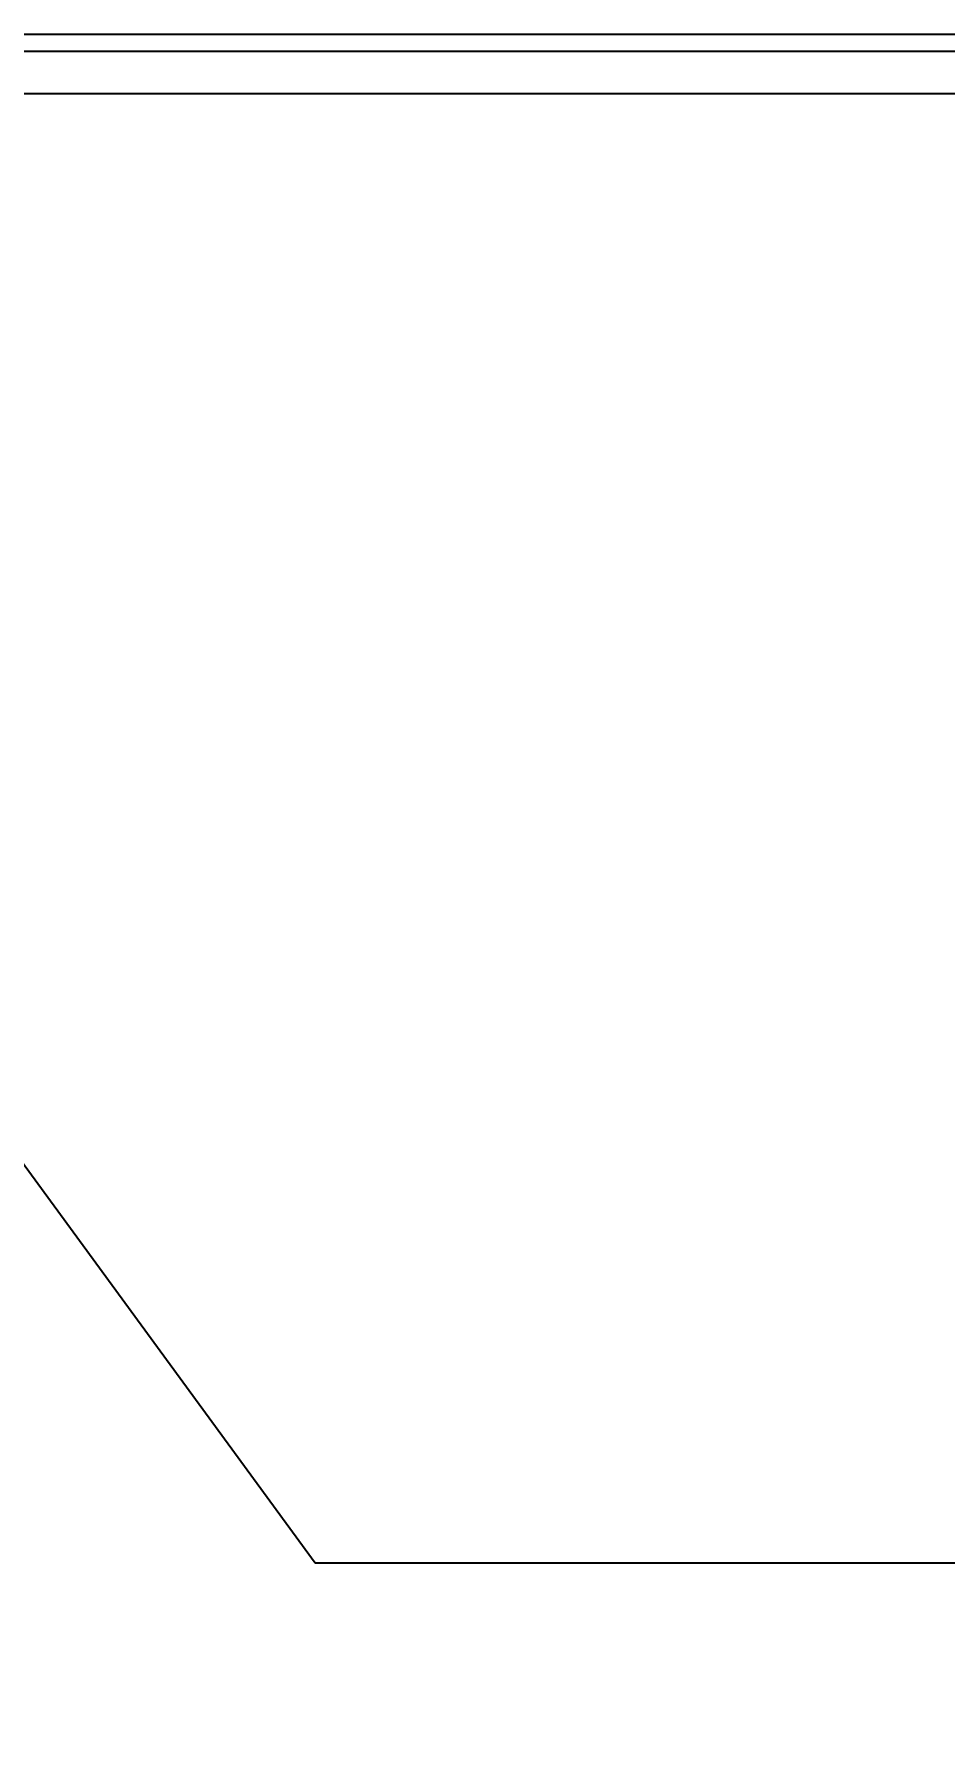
# Model space of a CAD drawing. Header units: inches. Extents: x -456 to 658, y -232 to 0.
# Drawn here: x -72.06 to -56.71, y -61.31 to -32.28 of the extents above; entities that cross this region are included whole.
import ezdxf
from ezdxf import colors
from ezdxf.entities.mleader import LeaderData, LeaderLine
from ezdxf.math import Vec2, Vec3

# ---------------------------------------------------------------- set-up
doc = ezdxf.new("R2010")
doc.units = ezdxf.units.IN
doc.header["$MEASUREMENT"] = 0
doc.styles.add('Tahoma', font='tahoma.ttf')

msp = doc.modelspace()

# ---------------------------------------------------------------- linework, layer by layer
for points in [[(0, -32.28212), (-228.1713, -32.28212)], [(0, -32.56878), (-228.1713, -32.56878)], [(0, -33.28543), (-228.1713, -33.28543)]]:
    msp.add_lwpolyline(points)

# ---------------------------------------------------------------- leaders
ml = msp.add_multileader_mtext('Standard')
ml.set_content('(E) RAFTER/TOP CHORDS', color=256, style='Tahoma')
ml.set_leader_properties()
ml.build(insert=Vec2(0, 0))
ml.multileader.update_dxf_attribs({"dogleg_length": 0.36, "arrow_head_size": 2.67355, "scale": 4})
ctx = ml.context
ctx.base_point, ctx.scale, ctx.char_height, ctx.arrow_head_size, ctx.landing_gap_size, ctx.plane_origin = Vec3(-51.9234, -58.05992), 4, 2.6735525, 2.67355, 3.84992, Vec3(-59.21648, -27.34898)
notes = []
notes.append((ctx, [(0, (1, 1, 0), (-67.32307, -58.05992), (1, 0), 15.39966, [(0, [(-81.7656, -38.302)], 0, [])])]))
ctx.mtext.insert, ctx.mtext.flow_direction = Vec3(-48.07349, -56.35326), 5
for ctx, leaders in notes:
    for number, flags, end, landing, length, lines in leaders:
        leader = LeaderData()
        leader.index, (leader.has_last_leader_line, leader.has_dogleg_vector, leader.attachment_direction) = number, flags
        leader.last_leader_point, leader.dogleg_vector, leader.dogleg_length = Vec3(end), Vec3(landing), length
        for number, points, colour, breaks in lines:
            line = LeaderLine()
            line.index, line.vertices, line.color, line.breaks = number, Vec3.list(points), colors.encode_raw_color(colour), breaks
            leader.lines.append(line)
        ctx.leaders.append(leader)

doc.saveas('drawing.dxf')
